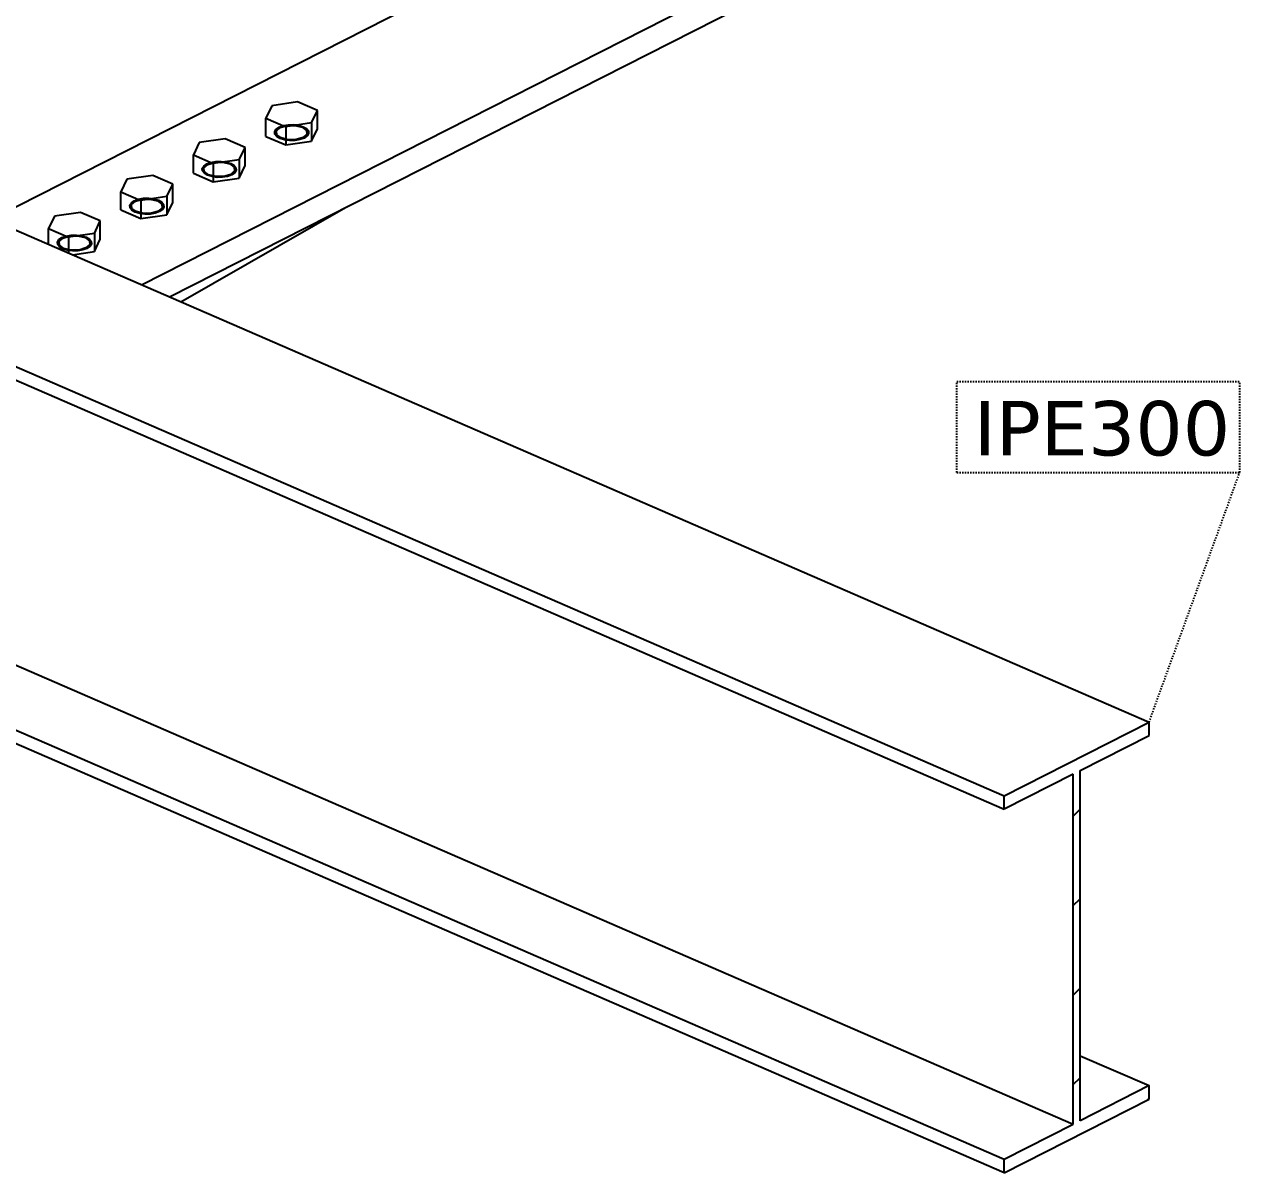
# Model space of a CAD drawing. Header units: millimetres. Extents: x 15962 to 71432, y 9666 to 72266.
# Drawn here: x 38398 to 39252, y 33693 to 34500 of the extents above; entities that cross this region are included whole.
import ezdxf

# ---------------------------------------------------------------- set-up
doc = ezdxf.new("R2010")
doc.units = ezdxf.units.MM
doc.header["$LTSCALE"] = 2
doc.linetypes.add('DXK_LINE_DOT4', pattern=[0.9408, 0.4704, -0.4704])
doc.styles.add('Arial Narrow', font='verdana.ttf', dxfattribs={"height": 0.2})

msp = doc.modelspace()

# ---------------------------------------------------------------- hatches: boundary and pattern name
at = {"linetype": 'Continuous'}
h = msp.add_hatch(dxfattribs=at)
h.set_pattern_fill('', scale=14, style=0, pattern_type=0)
h.set_pattern_definition([(45, (39086.943, 33957.95), (-31.431, 31.431), [])])
h.paths.add_polyline_path([(39188.7634, 34009.6632), (39086.9433, 33957.9516), (39086.9433, 33948.5041), (39135.4437, 33973.136), (39135.4437, 33727.1468), (39086.9433, 33702.5149), (39086.9433, 33693.0673), (39188.7634, 33744.7789), (39188.7634, 33754.2264), (39140.2631, 33729.5945), (39140.2631, 33975.5837), (39188.7634, 34000.2156)])

# ---------------------------------------------------------------- linework, layer by layer
at = {"color": 2, "linetype": 'Continuous'}
for p, q in [((38374.8178, 34362.8952), (38956.1191, 34658.1216)), ((38480.7438, 34316.926), (39062.0451, 34612.1524)), ((38500.4306, 34308.3824), (39062.0451, 34593.6105)), ((38104.8652, 34480.0479), (39188.7634, 34009.6632)), ((38002.9834, 34428.3632), (39086.9433, 33957.9516)), ((37995.379, 34422.2157), (39086.9433, 33948.5041)), ((38508.1847, 34305.0173), (38624.1145, 34371.1979)), ((38043.8793, 34200.8585), (39135.4437, 33727.1468)), ((37995.379, 34176.2265), (39086.9433, 33702.5149)), ((39086.9433, 33693.0673), (37995.379, 34166.779)), ((39086.9433, 33957.9516), (39188.7634, 34009.6632)), ((39188.7634, 34000.2156), (39188.7634, 34009.6632)), ((39140.2631, 33975.5837), (39188.7634, 34000.2156)), ((39135.4437, 33973.136), (39086.9433, 33948.5041)), ((39135.4437, 33727.1468), (39135.4437, 33973.136)), ((39140.2631, 33729.5945), (39140.2631, 33975.5837)), ((39086.9433, 33948.5041), (39086.9433, 33957.9516)), ((39140.2631, 33775.2743), (39188.7634, 33754.2264)), ((39188.7634, 33754.2264), (39140.2631, 33729.5945)), ((39188.7634, 33744.7789), (39188.7634, 33754.2264)), ((39086.9433, 33693.0673), (39188.7634, 33744.7789)), ((39086.9433, 33702.5149), (39135.4437, 33727.1468)), ((39086.9433, 33693.0673), (39086.9433, 33702.5149))]:
    msp.add_line(p, q, dxfattribs=at)
at = {"color": 7, "linetype": 'Continuous'}
for p, q in [((38572.1633, 34442.7988), (38567.9672, 34434.0738)), ((38590.3562, 34445.4553), (38572.1633, 34442.7988)), ((38604.353, 34439.3867), (38590.3562, 34445.4553)), ((38567.9672, 34434.0738), (38581.9639, 34428.0053)), ((38567.9672, 34421.2534), (38567.9672, 34434.0738)), ((38600.1568, 34430.6617), (38604.353, 34439.3867)), ((38604.353, 34426.5663), (38604.353, 34439.3867)), ((38574.2426, 34424.5694), (38575.26, 34426.2661)), ((38574.3918, 34422.8082), (38574.2426, 34424.5694)), ((38575.26, 34426.2661), (38577.3444, 34427.7321)), ((38575.4302, 34425.0472), (38578.079, 34427.4135)), ((38575.6564, 34422.3762), (38575.4302, 34425.0472)), ((38577.3444, 34427.7321), (38580.2917, 34428.8239)), ((38578.079, 34427.4135), (38582.8932, 34428.8411)), ((38580.2917, 34428.8239), (38583.8135, 34429.4348)), ((38600.1568, 34430.6617), (38581.9639, 34428.0053)), ((38581.9639, 34428.0053), (38581.9639, 34415.1849)), ((38582.8932, 34428.8411), (38588.5827, 34428.9473)), ((38583.8135, 34429.4348), (38587.565, 34429.5048)), ((38587.565, 34429.5048), (38591.1789, 34429.0271)), ((38588.5827, 34428.9473), (38593.6231, 34427.7037)), ((38591.1789, 34429.0271), (38594.3016, 34428.0486)), ((38593.6231, 34427.7037), (38596.6638, 34425.4436)), ((38594.3016, 34428.0486), (38596.6273, 34426.6649)), ((38596.6273, 34426.6649), (38597.9284, 34425.0115)), ((38596.6638, 34425.4436), (38596.89, 34422.7725)), ((38597.9284, 34425.0115), (38598.0776, 34423.2503)), ((38600.1568, 34430.6617), (38600.1568, 34417.8413)), ((38600.1568, 34417.8413), (38604.353, 34426.5663)), ((38521.279, 34416.9319), (38517.0829, 34408.2069)), ((38539.4719, 34419.5883), (38521.279, 34416.9319)), ((38553.4687, 34413.5198), (38539.4719, 34419.5883)), ((38567.9672, 34421.2534), (38581.9639, 34415.1849)), ((38575.6929, 34421.1548), (38574.3918, 34422.8082)), ((38578.6971, 34420.1161), (38575.6564, 34422.3762)), ((38578.0186, 34419.7712), (38575.6929, 34421.1548)), ((38581.1413, 34418.7926), (38578.0186, 34419.7712)), ((38583.7374, 34418.8725), (38578.6971, 34420.1161)), ((38584.7552, 34418.315), (38581.1413, 34418.7926)), ((38581.9639, 34415.1849), (38600.1568, 34417.8413)), ((38589.427, 34418.9787), (38583.7374, 34418.8725)), ((38588.5067, 34418.385), (38584.7552, 34418.315)), ((38592.0284, 34418.9958), (38588.5067, 34418.385)), ((38594.2411, 34420.4062), (38589.427, 34418.9787)), ((38594.9758, 34420.0877), (38592.0284, 34418.9958)), ((38596.89, 34422.7725), (38594.2411, 34420.4062)), ((38597.0601, 34421.5537), (38594.9758, 34420.0877)), ((38598.0776, 34423.2503), (38597.0601, 34421.5537)), ((38517.0829, 34408.2069), (38531.0796, 34402.1383)), ((38517.0829, 34395.3865), (38517.0829, 34408.2069)), ((38549.2726, 34404.7948), (38553.4687, 34413.5198)), ((38553.4687, 34400.6994), (38553.4687, 34413.5198)), ((38523.3583, 34398.7025), (38524.3757, 34400.3991)), ((38523.5075, 34396.9413), (38523.3583, 34398.7025)), ((38524.3757, 34400.3991), (38526.4601, 34401.8651)), ((38524.5459, 34399.1803), (38527.1947, 34401.5466)), ((38524.7721, 34396.5092), (38524.5459, 34399.1803)), ((38526.4601, 34401.8651), (38529.4074, 34402.957)), ((38527.1947, 34401.5466), (38532.0089, 34402.9741)), ((38529.4074, 34402.957), (38532.9292, 34403.5678)), ((38549.2726, 34404.7948), (38531.0796, 34402.1383)), ((38531.0796, 34402.1383), (38531.0796, 34389.3179)), ((38532.0089, 34402.9741), (38537.6984, 34403.0803)), ((38532.9292, 34403.5678), (38536.6807, 34403.6378)), ((38536.6807, 34403.6378), (38540.2946, 34403.1602)), ((38537.6984, 34403.0803), (38542.7388, 34401.8367)), ((38540.2946, 34403.1602), (38543.4173, 34402.1816)), ((38542.7388, 34401.8367), (38545.7795, 34399.5766)), ((38543.4173, 34402.1816), (38545.743, 34400.798)), ((38545.743, 34400.798), (38547.0441, 34399.1446)), ((38545.7795, 34399.5766), (38546.0057, 34396.9056)), ((38547.0441, 34399.1446), (38547.1933, 34397.3834)), ((38549.2726, 34404.7948), (38549.2726, 34391.9744)), ((38549.2726, 34391.9744), (38553.4687, 34400.6994)), ((38470.3947, 34391.0649), (38466.1986, 34382.3399)), ((38488.5877, 34393.7214), (38470.3947, 34391.0649)), ((38502.5844, 34387.6528), (38488.5877, 34393.7214)), ((38517.0829, 34395.3865), (38531.0796, 34389.3179)), ((38524.8086, 34395.2879), (38523.5075, 34396.9413)), ((38527.8128, 34394.2491), (38524.7721, 34396.5092)), ((38527.1343, 34393.9042), (38524.8086, 34395.2879)), ((38530.257, 34392.9257), (38527.1343, 34393.9042)), ((38532.8531, 34393.0055), (38527.8128, 34394.2491)), ((38533.8709, 34392.448), (38530.257, 34392.9257)), ((38531.0796, 34389.3179), (38549.2726, 34391.9744)), ((38538.5427, 34393.1117), (38532.8531, 34393.0055)), ((38537.6224, 34392.518), (38533.8709, 34392.448)), ((38541.1441, 34393.1289), (38537.6224, 34392.518)), ((38543.3568, 34394.5392), (38538.5427, 34393.1117)), ((38544.0915, 34394.2207), (38541.1441, 34393.1289)), ((38546.0057, 34396.9056), (38543.3568, 34394.5392)), ((38546.1759, 34395.6867), (38544.0915, 34394.2207)), ((38547.1933, 34397.3834), (38546.1759, 34395.6867)), ((38466.1986, 34382.3399), (38480.1953, 34376.2714)), ((38466.1986, 34369.5195), (38466.1986, 34382.3399)), ((38498.3883, 34378.9278), (38502.5844, 34387.6528)), ((38502.5844, 34374.8324), (38502.5844, 34387.6528)), ((38472.474, 34372.8355), (38473.4914, 34374.5322)), ((38472.6232, 34371.0743), (38472.474, 34372.8355)), ((38473.4914, 34374.5322), (38475.5758, 34375.9982)), ((38473.6616, 34373.3134), (38476.3105, 34375.6797)), ((38473.8878, 34370.6423), (38473.6616, 34373.3134)), ((38475.5758, 34375.9982), (38478.5231, 34377.09)), ((38476.3105, 34375.6797), (38481.1246, 34377.1072)), ((38478.5231, 34377.09), (38482.0449, 34377.7009)), ((38498.3883, 34378.9278), (38480.1953, 34376.2714)), ((38480.1953, 34376.2714), (38480.1953, 34363.451)), ((38481.1246, 34377.1072), (38486.8141, 34377.2134)), ((38482.0449, 34377.7009), (38485.7964, 34377.7709)), ((38485.7964, 34377.7709), (38489.4103, 34377.2933)), ((38486.8141, 34377.2134), (38491.8545, 34375.9698)), ((38489.4103, 34377.2933), (38492.533, 34376.3147)), ((38491.8545, 34375.9698), (38494.8952, 34373.7097)), ((38492.533, 34376.3147), (38494.8587, 34374.931)), ((38494.8587, 34374.931), (38496.1598, 34373.2776)), ((38494.8952, 34373.7097), (38495.1214, 34371.0386)), ((38496.1598, 34373.2776), (38496.309, 34371.5164)), ((38498.3883, 34378.9278), (38498.3883, 34366.1074)), ((38498.3883, 34366.1074), (38502.5844, 34374.8324)), ((38419.5104, 34365.198), (38415.3143, 34356.473)), ((38437.7034, 34367.8544), (38419.5104, 34365.198)), ((38451.7001, 34361.7859), (38437.7034, 34367.8544)), ((38466.1986, 34369.5195), (38480.1953, 34363.451)), ((38473.9243, 34369.421), (38472.6232, 34371.0743)), ((38476.9285, 34368.3822), (38473.8878, 34370.6423)), ((38476.25, 34368.0373), (38473.9243, 34369.421)), ((38479.3727, 34367.0587), (38476.25, 34368.0373)), ((38481.9688, 34367.1386), (38476.9285, 34368.3822)), ((38482.9866, 34366.5811), (38479.3727, 34367.0587)), ((38480.1953, 34363.451), (38498.3883, 34366.1074)), ((38487.6584, 34367.2448), (38481.9688, 34367.1386)), ((38486.7381, 34366.6511), (38482.9866, 34366.5811)), ((38490.2598, 34367.2619), (38486.7381, 34366.6511)), ((38492.4725, 34368.6723), (38487.6584, 34367.2448)), ((38493.2072, 34368.3538), (38490.2598, 34367.2619)), ((38495.1214, 34371.0386), (38492.4725, 34368.6723)), ((38495.2916, 34369.8198), (38493.2072, 34368.3538)), ((38496.309, 34371.5164), (38495.2916, 34369.8198)), ((38415.3143, 34356.473), (38429.311, 34350.4044)), ((38415.3143, 34345.3208), (38415.3143, 34356.473)), ((38447.504, 34353.0609), (38451.7001, 34361.7859)), ((38451.7001, 34348.9655), (38451.7001, 34361.7859)), ((38421.5897, 34346.9686), (38422.6071, 34348.6652)), ((38421.7389, 34345.2074), (38421.5897, 34346.9686)), ((38422.6071, 34348.6652), (38424.6915, 34350.1312)), ((38422.7773, 34347.4464), (38425.4262, 34349.8127)), ((38423.0035, 34344.7753), (38422.7773, 34347.4464)), ((38424.6915, 34350.1312), (38427.6389, 34351.2231)), ((38425.4262, 34349.8127), (38430.2403, 34351.2402)), ((38427.6389, 34351.2231), (38431.1606, 34351.8339)), ((38447.504, 34353.0609), (38429.311, 34350.4044)), ((38429.311, 34350.4044), (38429.311, 34339.2465)), ((38430.2403, 34351.2402), (38435.9299, 34351.3464)), ((38431.1606, 34351.8339), (38434.9121, 34351.904)), ((38434.9121, 34351.904), (38438.526, 34351.4263)), ((38435.9299, 34351.3464), (38440.9702, 34350.1029)), ((38438.526, 34351.4263), (38441.6487, 34350.4478)), ((38440.9702, 34350.1029), (38444.0109, 34347.8427)), ((38441.6487, 34350.4478), (38443.9744, 34349.0641)), ((38443.9744, 34349.0641), (38445.2755, 34347.4107)), ((38444.0109, 34347.8427), (38444.2371, 34345.1717)), ((38445.2755, 34347.4107), (38445.4247, 34345.6495)), ((38447.504, 34353.0609), (38447.504, 34340.2405)), ((38447.504, 34340.2405), (38451.7001, 34348.9655)), ((38423.04, 34343.554), (38421.7389, 34345.2074)), ((38426.0442, 34342.5152), (38423.0035, 34344.7753)), ((38425.3657, 34342.1703), (38423.04, 34343.554)), ((38428.4884, 34341.1918), (38425.3657, 34342.1703)), ((38431.0846, 34341.2717), (38426.0442, 34342.5152)), ((38432.1023, 34340.7141), (38428.4884, 34341.1918)), ((38436.7741, 34341.3779), (38431.0846, 34341.2717)), ((38435.8538, 34340.7842), (38432.1023, 34340.7141)), ((38432.1774, 34338.0026), (38447.504, 34340.2405)), ((38439.3756, 34341.395), (38435.8538, 34340.7842)), ((38441.5882, 34342.8054), (38436.7741, 34341.3779)), ((38442.3229, 34342.4868), (38439.3756, 34341.395)), ((38444.2371, 34345.1717), (38441.5882, 34342.8054)), ((38444.4073, 34343.9529), (38442.3229, 34342.4868)), ((38445.4247, 34345.6495), (38444.4073, 34343.9529))]:
    msp.add_line(p, q, dxfattribs=at)
at = {"color": 7, "linetype": 'DXK_LINE_DOT4'}
for p, q in [((39053.6102, 34249.0777), (39252.4539, 34249.0777)), ((39053.6102, 34185.0777), (39053.6102, 34249.0777)), ((39252.4539, 34185.0777), (39252.4539, 34249.0777)), ((39053.6102, 34185.0777), (39252.4539, 34185.0777)), ((39188.7635, 34009.6631), (39252.4539, 34185.0777))]:
    msp.add_line(p, q, dxfattribs=at)

# ---------------------------------------------------------------- next in the draw order: wipeouts: each hides what was drawn before it
at = {"color": 0}
msp.add_wipeout([(39240.4539, 34197.0777), (39240.4539, 34237.0777), (39065.6102, 34237.0777), (39065.6102, 34197.0777)], dxfattribs=at)

# ---------------------------------------------------------------- next in the draw order: wipeouts: each hides what was drawn before it
msp.add_wipeout([(39240.4539, 34197.0777), (39240.4539, 34237.0777), (39065.6102, 34237.0777), (39065.6102, 34197.0777)], dxfattribs=at)

# ---------------------------------------------------------------- next in the draw order: texts
at = {"color": 3, "style": 'Arial Narrow'}
msp.add_text('IPE300', height=38.20312, dxfattribs=at).set_placement((39065.6102, 34197.0777))

doc.saveas('drawing.dxf')
